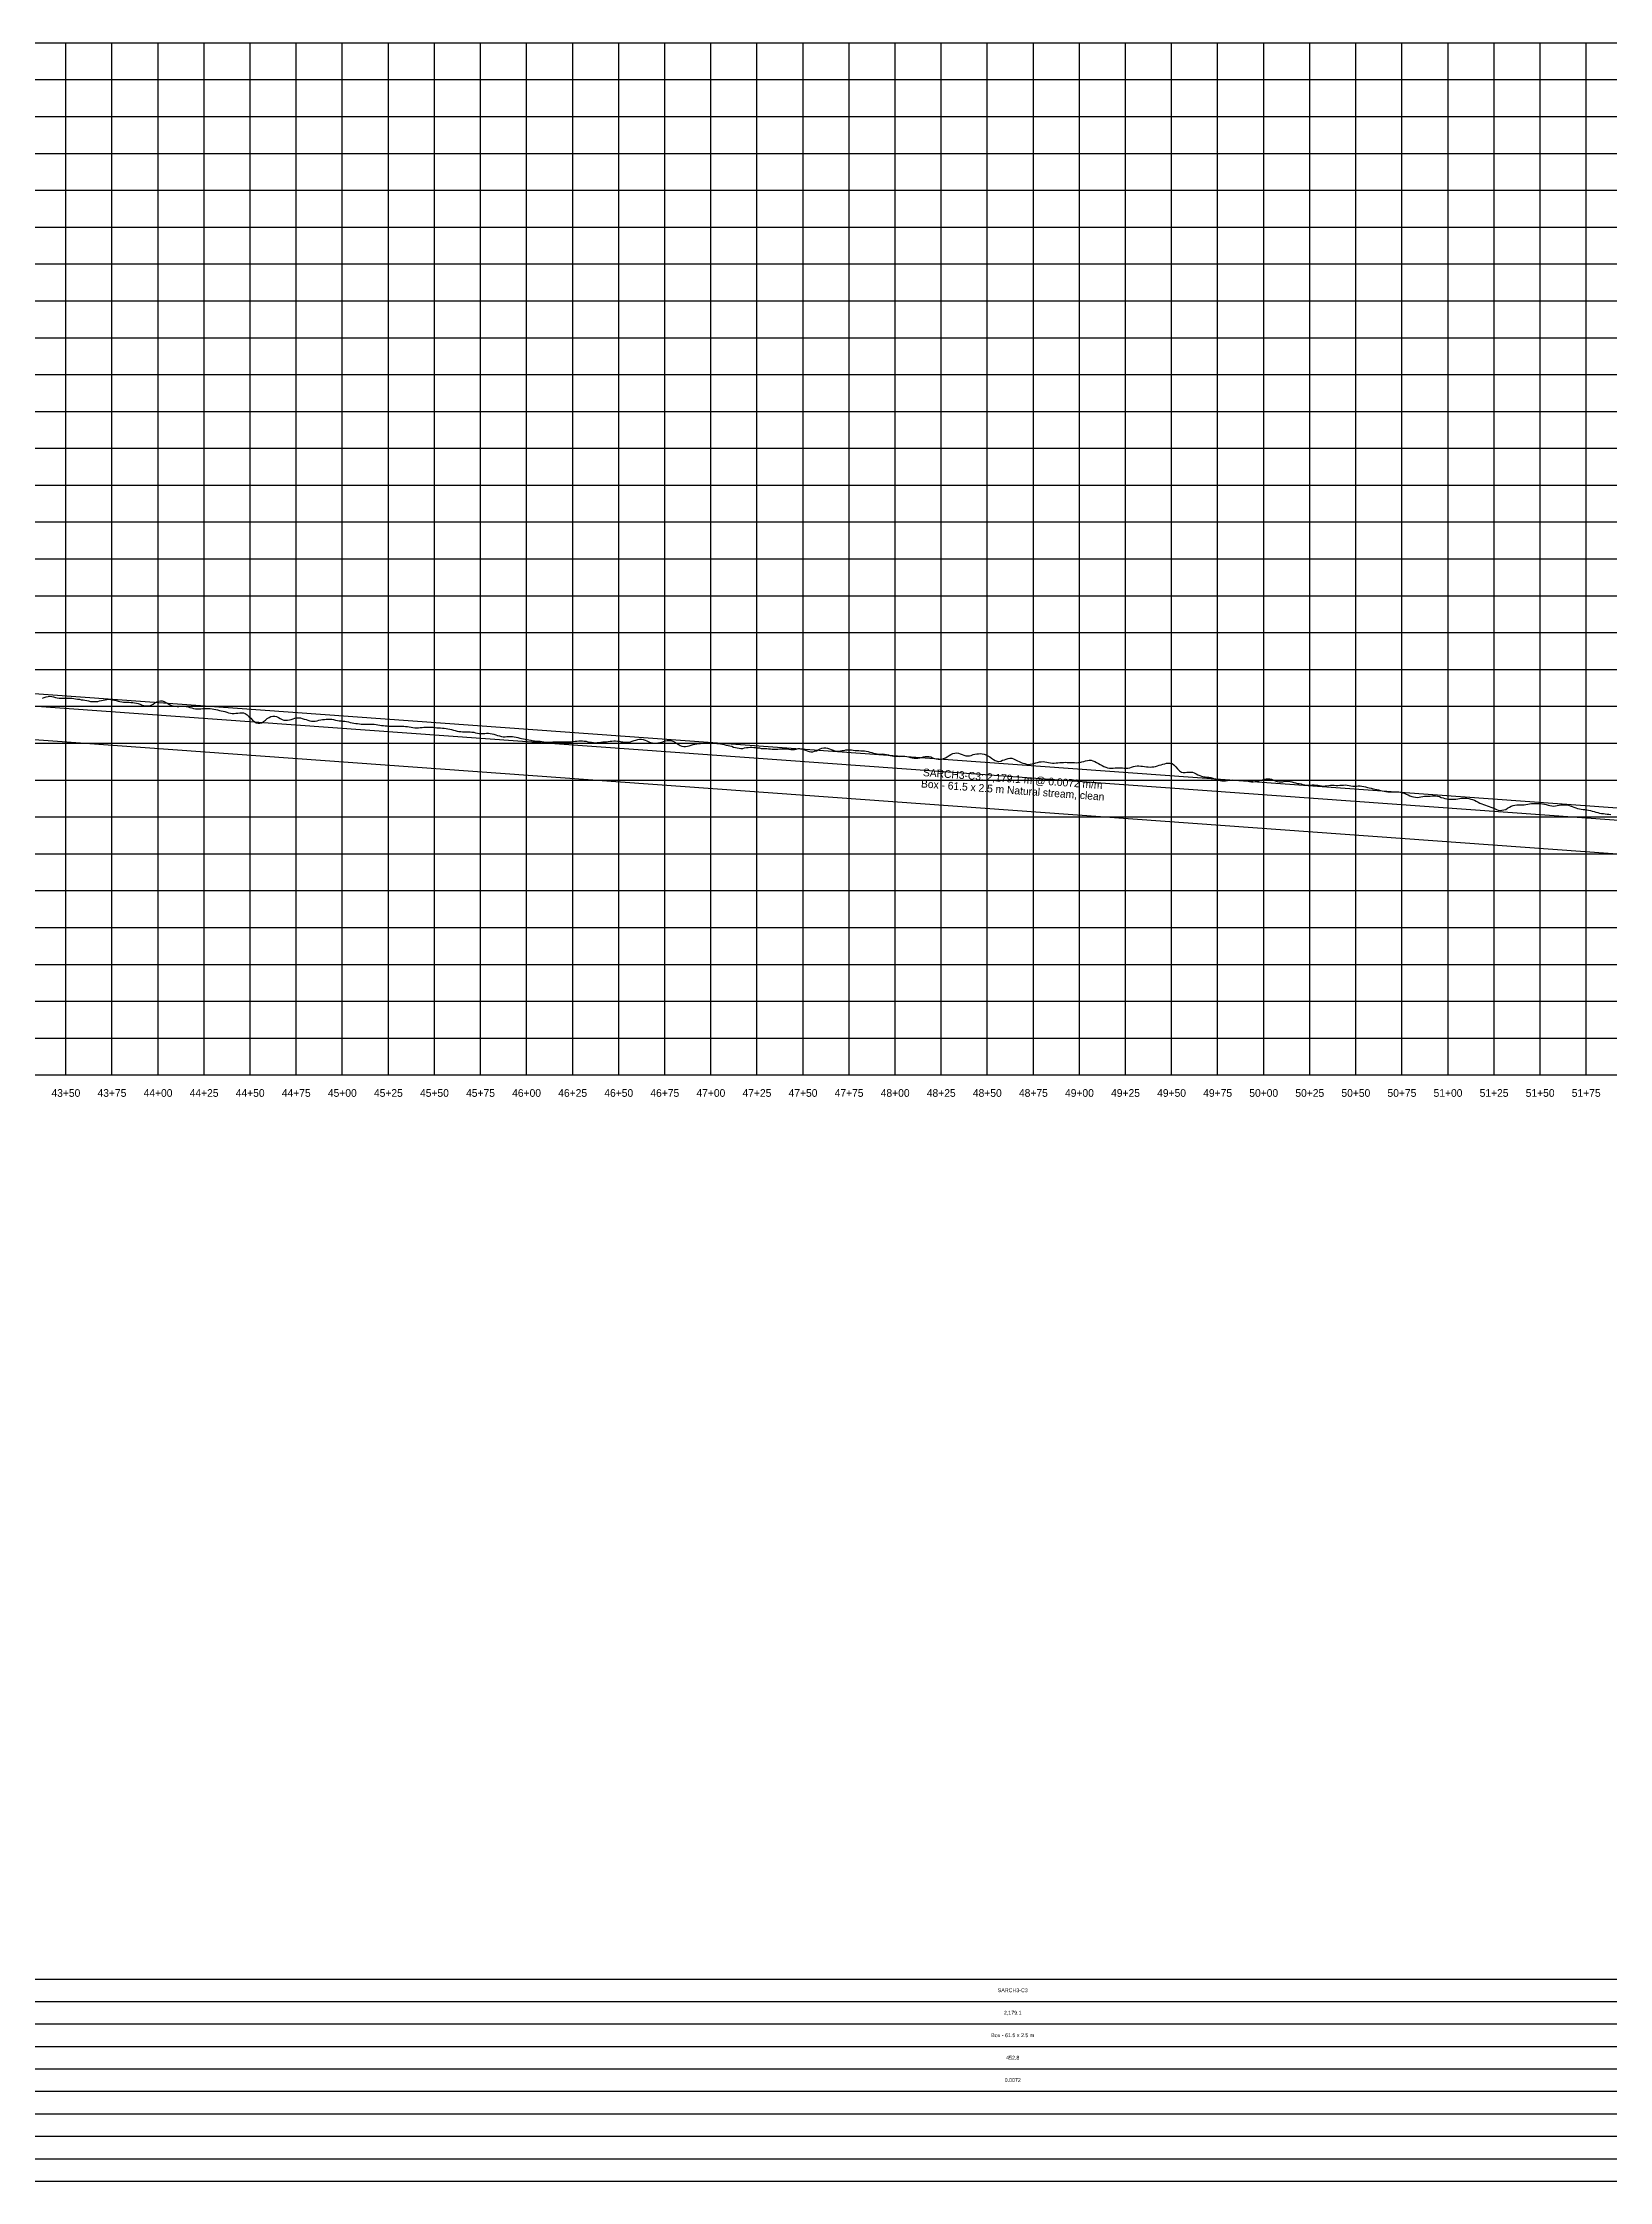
# Model space of a CAD drawing. Extents: x -64 to 6906, y -140 to 1027.
# Drawn here: x 4337 to 5187, y -140 to 1020 of the extents above; entities that cross this region are included whole.
import ezdxf
from ezdxf.enums import TextEntityAlignment as Align

# ---------------------------------------------------------------- set-up
doc = ezdxf.new("R2010")
doc.units = 0
for name, color, linetype in [('Annotation', 7, 'Continuous'), ('Annotation_Table', 254, 'Continuous'), ('Crown', 7, 'Continuous'), ('Grid', 254, 'Continuous'), ('Grid_Text', 7, 'Continuous'), ('Ground_Elevation', 3, 'Continuous'), ('Hydraulic_Grade', 5, 'Continuous'), ('Invert', 7, 'Continuous')]:
    doc.layers.add(name, color=color, linetype=linetype)

msp = doc.modelspace()

# ---------------------------------------------------------------- linework, layer by layer
at = {"layer": 'Annotation_Table', "color": 254}
for points in [[(-25, -30.5), (6874.9, -30.5)], [(-25, -42.7), (6874.9, -42.7)], [(-25, -54.9), (6874.9, -54.9)], [(-25, -67.1), (6874.9, -67.1)], [(-25, -79.2), (6874.9, -79.2)], [(-25, -91.4), (6874.9, -91.4)], [(-25, -103.6), (6874.9, -103.6)], [(-25, -115.8), (6874.9, -115.8)], [(-25, -128), (6874.9, -128)], [(-25, -140.2), (6874.9, -140.2)]]:
    msp.add_lwpolyline(points, dxfattribs=at)
at = {"layer": 'Crown', "color": 0}
msp.add_lwpolyline([(3774.2, 707.3), (5953.3, 549.9)], dxfattribs=at)
at = {"layer": 'Grid', "color": 254}
for points in [[(-25, 1020), (6875, 1020)], [(4350, 460), (4350, 1020)], [(4375, 460), (4375, 1020)], [(4400, 460), (4400, 1020)], [(4425, 460), (4425, 1020)], [(4450, 460), (4450, 1020)], [(4475, 460), (4475, 1020)], [(4500, 460), (4500, 1020)], [(4525, 460), (4525, 1020)], [(4550, 460), (4550, 1020)], [(4575, 460), (4575, 1020)], [(4600, 460), (4600, 1020)], [(4625, 460), (4625, 1020)], [(4650, 460), (4650, 1020)], [(4675, 460), (4675, 1020)], [(4700, 460), (4700, 1020)], [(4725, 460), (4725, 1020)], [(4750, 460), (4750, 1020)], [(4775, 460), (4775, 1020)], [(4800, 460), (4800, 1020)], [(4825, 460), (4825, 1020)], [(4850, 460), (4850, 1020)], [(4875, 460), (4875, 1020)], [(4900, 460), (4900, 1020)], [(4925, 460), (4925, 1020)], [(4950, 460), (4950, 1020)], [(4975, 460), (4975, 1020)], [(5000, 460), (5000, 1020)], [(5025, 460), (5025, 1020)], [(5050, 460), (5050, 1020)], [(5075, 460), (5075, 1020)], [(5100, 460), (5100, 1020)], [(5125, 460), (5125, 1020)], [(5150, 460), (5150, 1020)], [(5175, 460), (5175, 1020)], [(-25, 1000), (6875, 1000)], [(-25, 980), (6875, 980)], [(-25, 960), (6875, 960)], [(-25, 940), (6875, 940)], [(-25, 920), (6875, 920)], [(-25, 900), (6875, 900)], [(-25, 880), (6875, 880)], [(-25, 860), (6875, 860)], [(-25, 840), (6875, 840)], [(-25, 820), (6875, 820)], [(-25, 800), (6875, 800)], [(-25, 780), (6875, 780)], [(-25, 760), (6875, 760)], [(-25, 740), (6875, 740)], [(-25, 720), (6875, 720)], [(-25, 700), (6875, 700)], [(-25, 680), (6875, 680)], [(-25, 660), (6875, 660)], [(-25, 640), (6875, 640)], [(-25, 620), (6875, 620)], [(-25, 600), (6875, 600)], [(-25, 580), (6875, 580)], [(-25, 560), (6875, 560)], [(-25, 540), (6875, 540)], [(-25, 520), (6875, 520)], [(-25, 500), (6875, 500)], [(-25, 480), (6875, 480)], [(-25, 460), (6875, 460)]]:
    msp.add_lwpolyline(points, dxfattribs=at)
at = {"layer": 'Ground_Elevation', "color": 3}
msp.add_lwpolyline([(4337.3, 664.4), (4338.3, 664.8), (4339.3, 665.1), (4340.3, 665.4), (4341.3, 665.5), (4342.3, 665.4), (4343.3, 665.1), (4344.3, 664.8), (4345.3, 664.6), (4346.3, 664.5), (4347.3, 664.4), (4348.3, 664.5), (4349.3, 664.5), (4350.3, 664.5), (4351.3, 664.5), (4352.3, 664.5), (4353.3, 664.4), (4354.3, 664.3), (4355.3, 664.1), (4356.3, 663.9), (4357.3, 663.8), (4358.3, 663.6), (4359.3, 663.5), (4360.3, 663.3), (4361.3, 663.1), (4362.3, 662.9), (4363.3, 662.7), (4364.3, 662.6), (4365.3, 662.6), (4366.3, 662.6), (4367.3, 662.7), (4368.3, 662.9), (4369.3, 663.2), (4370.3, 663.4), (4371.3, 663.6), (4372.3, 663.7), (4373.3, 663.8), (4374.3, 663.7), (4375.3, 663.6), (4376.3, 663.3), (4377.3, 663.1), (4378.3, 662.8), (4379.3, 662.6), (4380.3, 662.4), (4381.3, 662.3), (4382.3, 662.2), (4383.3, 662.2), (4384.3, 662.2), (4385.3, 662.1), (4386.3, 662.1), (4387.3, 661.9), (4388.3, 661.7), (4389.3, 661.5), (4390.3, 661.1), (4391.3, 660.7), (4392.3, 660.4), (4393.3, 660.2), (4394.3, 660.2), (4395.3, 660.3), (4396.3, 660.7), (4397.3, 661.2), (4398.3, 661.8), (4399.3, 662.4), (4400.3, 662.8), (4401.3, 663), (4402.3, 662.9), (4403.3, 662.6), (4404.3, 662.1), (4405.3, 661.5), (4406.3, 661), (4407.3, 660.5), (4408.3, 660.2), (4409.3, 660), (4410.3, 659.9), (4411.3, 659.9), (4412.3, 660), (4413.3, 660), (4414.3, 660), (4415.3, 659.9), (4416.3, 659.7), (4417.3, 659.4), (4418.3, 659.1), (4419.3, 658.9), (4420.3, 658.7), (4421.3, 658.7), (4422.3, 658.7), (4423.3, 658.7), (4424.3, 658.8), (4425.3, 658.8), (4426.3, 658.9), (4427.3, 658.9), (4428.3, 658.8), (4429.3, 658.7), (4430.3, 658.5), (4431.3, 658.2), (4432.3, 658), (4433.3, 657.8), (4434.3, 657.6), (4435.3, 657.4), (4436.3, 657.2), (4437.3, 656.9), (4438.3, 656.5), (4439.3, 656.3), (4440.3, 656.1), (4441.3, 656.1), (4442.3, 656.2), (4443.3, 656.3), (4444.3, 656.4), (4445.3, 656.5), (4446.3, 656.4), (4447.3, 656.1), (4448.3, 655.4), (4449.3, 654.5), (4450.3, 653.5), (4451.3, 652.5), (4452.3, 651.7), (4453.3, 651.1), (4454.3, 650.8), (4455.3, 650.8), (4456.3, 651.1), (4457.3, 651.8), (4458.3, 652.5), (4459.3, 653.3), (4460.3, 654), (4461.3, 654.5), (4462.3, 654.7), (4463.3, 654.6), (4464.3, 654.4), (4465.3, 653.9), (4466.3, 653.3), (4467.3, 652.8), (4468.3, 652.5), (4469.3, 652.4), (4470.3, 652.4), (4471.3, 652.6), (4472.3, 652.9), (4473.3, 653.2), (4474.3, 653.5), (4475.3, 653.7), (4476.3, 653.7), (4477.3, 653.7), (4478.3, 653.4), (4479.3, 653.1), (4480.3, 652.8), (4481.3, 652.5), (4482.3, 652.2), (4483.3, 652), (4484.3, 652), (4485.3, 652), (4486.3, 652.2), (4487.3, 652.4), (4488.3, 652.6), (4489.3, 652.8), (4490.3, 652.9), (4491.3, 653), (4492.3, 653.1), (4493.3, 653.1), (4494.3, 653), (4495.3, 652.8), (4496.3, 652.5), (4497.3, 652.3), (4498.3, 652.2), (4499.3, 652.1), (4500.3, 652), (4501.3, 651.9), (4502.3, 651.7), (4503.3, 651.5), (4504.3, 651.2), (4505.3, 651), (4506.3, 650.9), (4507.3, 650.7), (4508.3, 650.6), (4509.3, 650.5), (4510.3, 650.4), (4511.3, 650.3), (4512.3, 650.3), (4513.3, 650.3), (4514.3, 650.3), (4515.3, 650.4), (4516.3, 650.4), (4517.3, 650.3), (4518.3, 650.1), (4519.3, 650), (4520.3, 649.8), (4521.3, 649.6), (4522.3, 649.5), (4523.3, 649.4), (4524.3, 649.4), (4525.3, 649.3), (4526.3, 649.3), (4527.3, 649.3), (4528.3, 649.2), (4529.3, 649.3), (4530.3, 649.3), (4531.3, 649.3), (4532.3, 649.2), (4533.3, 649.2), (4534.3, 649.1), (4535.3, 649), (4536.3, 648.8), (4537.3, 648.6), (4538.3, 648.5), (4539.3, 648.4), (4540.3, 648.4), (4541.3, 648.4), (4542.3, 648.5), (4543.3, 648.5), (4544.3, 648.6), (4545.3, 648.6), (4546.3, 648.7), (4547.3, 648.7), (4548.3, 648.6), (4549.3, 648.6), (4550.3, 648.5), (4551.3, 648.4), (4552.3, 648.4), (4553.3, 648.3), (4554.3, 648.2), (4555.3, 648.1), (4556.3, 648), (4557.3, 647.8), (4558.3, 647.6), (4559.3, 647.4), (4560.3, 647.1), (4561.3, 646.8), (4562.3, 646.6), (4563.3, 646.4), (4564.3, 646.3), (4565.3, 646.2), (4566.3, 646.2), (4567.3, 646.2), (4568.3, 646.2), (4569.3, 646.1), (4570.3, 646), (4571.3, 645.9), (4572.3, 645.7), (4573.3, 645.5), (4574.3, 645.3), (4575.3, 645.2), (4576.3, 645.2), (4577.3, 645.3), (4578.3, 645.4), (4579.3, 645.4), (4580.3, 645.2), (4581.3, 645), (4582.3, 644.8), (4583.3, 644.5), (4584.3, 644.2), (4585.3, 643.9), (4586.3, 643.6), (4587.3, 643.5), (4588.3, 643.5), (4589.3, 643.6), (4590.3, 643.7), (4591.3, 643.7), (4592.3, 643.6), (4593.3, 643.5), (4594.3, 643.2), (4595.3, 643), (4596.3, 642.7), (4597.3, 642.5), (4598.3, 642.3), (4599.3, 642.2), (4600.3, 642), (4601.3, 641.8), (4602.3, 641.6), (4603.3, 641.3), (4604.3, 641.2), (4605.3, 641.1), (4606.3, 641.1), (4607.3, 641), (4608.3, 640.9), (4609.3, 640.8), (4610.3, 640.6), (4611.3, 640.6), (4612.3, 640.5), (4613.3, 640.6), (4614.3, 640.7), (4615.3, 640.7), (4616.3, 640.7), (4617.3, 640.7), (4618.3, 640.7), (4619.3, 640.7), (4620.3, 640.7), (4621.3, 640.7), (4622.3, 640.7), (4623.3, 640.8), (4624.3, 640.8), (4625.3, 640.9), (4626.3, 641), (4627.3, 641.1), (4628.3, 641.2), (4629.3, 641.2), (4630.3, 641.2), (4631.3, 641.1), (4632.3, 641), (4633.3, 640.8), (4634.3, 640.6), (4635.3, 640.5), (4636.3, 640.3), (4637.3, 640.2), (4638.3, 640.3), (4639.3, 640.4), (4640.3, 640.5), (4641.3, 640.7), (4642.3, 640.8), (4643.3, 640.8), (4644.3, 640.9), (4645.3, 641), (4646.3, 641.1), (4647.3, 641.2), (4648.3, 641.2), (4649.3, 641.1), (4650.3, 641), (4651.3, 640.8), (4652.3, 640.7), (4653.3, 640.6), (4654.3, 640.6), (4655.3, 640.6), (4656.3, 640.7), (4657.3, 641), (4658.3, 641.4), (4659.3, 641.7), (4660.3, 642), (4661.3, 642.2), (4662.3, 642.2), (4663.3, 642), (4664.3, 641.6), (4665.3, 641.2), (4666.3, 640.7), (4667.3, 640.3), (4668.3, 640.1), (4669.3, 640), (4670.3, 640), (4671.3, 640.1), (4672.3, 640.3), (4673.3, 640.6), (4674.3, 640.9), (4675.3, 641.2), (4676.3, 641.4), (4677.3, 641.5), (4678.3, 641.4), (4679.3, 641.1), (4680.3, 640.7), (4681.3, 640), (4682.3, 639.4), (4683.3, 638.8), (4684.3, 638.4), (4685.3, 638.2), (4686.3, 638.2), (4687.3, 638.4), (4688.3, 638.6), (4689.3, 638.9), (4690.3, 639.2), (4691.3, 639.5), (4692.3, 639.7), (4693.3, 639.8), (4694.3, 639.9), (4695.3, 640), (4696.3, 640.1), (4697.3, 640.2), (4698.3, 640.2), (4699.3, 640.1), (4700.3, 640.1), (4701.3, 640.1), (4702.3, 640), (4703.3, 639.9), (4704.3, 639.8), (4705.3, 639.6), (4706.3, 639.4), (4707.3, 639.2), (4708.3, 639), (4709.3, 638.8), (4710.3, 638.6), (4711.3, 638.3), (4712.3, 637.9), (4713.3, 637.6), (4714.3, 637.4), (4715.3, 637.3), (4716.3, 637.2), (4717.3, 637.2), (4718.3, 637.4), (4719.3, 637.6), (4720.3, 637.7), (4721.3, 637.8), (4722.3, 637.8), (4723.3, 637.7), (4724.3, 637.6), (4725.3, 637.5), (4726.3, 637.4), (4727.3, 637.2), (4728.3, 637.1), (4729.3, 637.1), (4730.3, 637.1), (4731.3, 637), (4732.3, 636.9), (4733.3, 636.8), (4734.3, 636.7), (4735.3, 636.7), (4736.3, 636.8), (4737.3, 636.9), (4738.3, 637), (4739.3, 637), (4740.3, 637), (4741.3, 636.9), (4742.3, 636.7), (4743.3, 636.6), (4744.3, 636.5), (4745.3, 636.6), (4746.3, 636.8), (4747.3, 637.1), (4748.3, 637.1), (4749.3, 636.9), (4750.3, 636.6), (4751.3, 636.2), (4752.3, 635.8), (4753.3, 635.5), (4754.3, 635.3), (4755.3, 635.3), (4756.3, 635.6), (4757.3, 635.9), (4758.3, 636.4), (4759.3, 636.9), (4760.3, 637.3), (4761.3, 637.5), (4762.3, 637.5), (4763.3, 637.3), (4764.3, 637), (4765.3, 636.6), (4766.3, 636.2), (4767.3, 635.9), (4768.3, 635.7), (4769.3, 635.7), (4770.3, 635.8), (4771.3, 636), (4772.3, 636.1), (4773.3, 636.3), (4774.3, 636.4), (4775.3, 636.3), (4776.3, 636.3), (4777.3, 636.2), (4778.3, 636.1), (4779.3, 636), (4780.3, 636), (4781.3, 635.9), (4782.3, 635.9), (4783.3, 635.8), (4784.3, 635.7), (4785.3, 635.5), (4786.3, 635.2), (4787.3, 634.9), (4788.3, 634.6), (4789.3, 634.4), (4790.3, 634.2), (4791.3, 634.1), (4792.3, 634.1), (4793.3, 634.2), (4794.3, 634.1), (4795.3, 633.9), (4796.3, 633.7), (4797.3, 633.4), (4798.3, 633.2), (4799.3, 633), (4800.3, 632.9), (4801.3, 632.9), (4802.3, 632.8), (4803.3, 632.9), (4804.3, 633), (4805.3, 632.9), (4806.3, 632.8), (4807.3, 632.5), (4808.3, 632.3), (4809.3, 632.1), (4810.3, 631.9), (4811.3, 631.8), (4812.3, 631.9), (4813.3, 632), (4814.3, 632.2), (4815.3, 632.5), (4816.3, 632.7), (4817.3, 632.8), (4818.3, 632.7), (4819.3, 632.5), (4820.3, 632.1), (4821.3, 631.7), (4822.3, 631.5), (4823.3, 631.3), (4824.3, 631.3), (4825.3, 631.4), (4826.3, 631.6), (4827.3, 632.1), (4828.3, 632.6), (4829.3, 633.3), (4830.3, 633.9), (4831.3, 634.4), (4832.3, 634.6), (4833.3, 634.7), (4834.3, 634.5), (4835.3, 634.3), (4836.3, 633.9), (4837.3, 633.5), (4838.3, 633.2), (4839.3, 633.1), (4840.3, 633.2), (4841.3, 633.4), (4842.3, 633.8), (4843.3, 634), (4844.3, 634.2), (4845.3, 634.3), (4846.3, 634.4), (4847.3, 634.3), (4848.3, 634.1), (4849.3, 633.7), (4850.3, 633.2), (4851.3, 632.6), (4852.3, 631.9), (4853.3, 631.1), (4854.3, 630.6), (4855.3, 630.2), (4856.3, 630.1), (4857.3, 630.3), (4858.3, 630.7), (4859.3, 631), (4860.3, 631.4), (4861.3, 631.7), (4862.3, 631.9), (4863.3, 631.8), (4864.3, 631.5), (4865.3, 631), (4866.3, 630.5), (4867.3, 630.1), (4868.3, 629.6), (4869.3, 629.2), (4870.3, 628.9), (4871.3, 628.6), (4872.3, 628.5), (4873.3, 628.6), (4874.3, 628.8), (4875.3, 629), (4876.3, 629.3), (4877.3, 629.6), (4878.3, 629.8), (4879.3, 629.9), (4880.3, 630), (4881.3, 629.9), (4882.3, 629.7), (4883.3, 629.5), (4884.3, 629.3), (4885.3, 629.2), (4886.3, 629.2), (4887.3, 629.3), (4888.3, 629.4), (4889.3, 629.5), (4890.3, 629.6), (4891.3, 629.6), (4892.3, 629.7), (4893.3, 629.6), (4894.3, 629.6), (4895.3, 629.5), (4896.3, 629.5), (4897.3, 629.5), (4898.3, 629.4), (4899.3, 629.5), (4900.3, 629.6), (4901.3, 629.9), (4902.3, 630.1), (4903.3, 630.4), (4904.3, 630.6), (4905.3, 630.8), (4906.3, 630.7), (4907.3, 630.4), (4908.3, 630.1), (4909.3, 629.6), (4910.3, 629), (4911.3, 628.5), (4912.3, 627.9), (4913.3, 627.3), (4914.3, 626.9), (4915.3, 626.6), (4916.3, 626.4), (4917.3, 626.4), (4918.3, 626.5), (4919.3, 626.7), (4920.3, 626.7), (4921.3, 626.7), (4922.3, 626.6), (4923.3, 626.6), (4924.3, 626.5), (4925.3, 626.4), (4926.3, 626.5), (4927.3, 626.7), (4928.3, 627), (4929.3, 627.3), (4930.3, 627.6), (4931.3, 627.7), (4932.3, 627.7), (4933.3, 627.6), (4934.3, 627.5), (4935.3, 627.4), (4936.3, 627.2), (4937.3, 627.1), (4938.3, 627), (4939.3, 627.1), (4940.3, 627.2), (4941.3, 627.4), (4942.3, 627.7), (4943.3, 628), (4944.3, 628.3), (4945.3, 628.6), (4946.3, 628.8), (4947.3, 629.1), (4948.3, 629.2), (4949.3, 629.2), (4950.3, 628.9), (4951.3, 628.2), (4952.3, 627.2), (4953.3, 626), (4954.3, 625), (4955.3, 624.3), (4956.3, 624), (4957.3, 624), (4958.3, 624.2), (4959.3, 624.3), (4960.3, 624.3), (4961.3, 624.2), (4962.3, 623.9), (4963.3, 623.4), (4964.3, 622.9), (4965.3, 622.4), (4966.3, 622.1), (4967.3, 621.8), (4968.3, 621.7), (4969.3, 621.6), (4970.3, 621.5), (4971.3, 621.3), (4972.3, 621), (4973.3, 620.7), (4974.3, 620.2), (4975.3, 619.9), (4976.3, 619.7), (4977.3, 619.5), (4978.3, 619.5), (4979.3, 619.6), (4980.3, 619.8), (4981.3, 619.9), (4982.3, 620), (4983.3, 620.1), (4984.3, 620), (4985.3, 620), (4986.3, 620), (4987.3, 620), (4988.3, 620), (4989.3, 619.9), (4990.3, 619.7), (4991.3, 619.5), (4992.3, 619.2), (4993.3, 619.1), (4994.3, 619.1), (4995.3, 619.2), (4996.3, 619.4), (4997.3, 619.6), (4998.3, 619.9), (4999.3, 620.2), (5000.3, 620.4), (5001.3, 620.6), (5002.3, 620.7), (5003.3, 620.7), (5004.3, 620.4), (5005.3, 620), (5006.3, 619.6), (5007.3, 619.2), (5008.3, 619), (5009.3, 619), (5010.3, 619.1), (5011.3, 619.3), (5012.3, 619.4), (5013.3, 619.4), (5014.3, 619.2), (5015.3, 619), (5016.3, 618.7), (5017.3, 618.4), (5018.3, 618.2), (5019.3, 618.1), (5020.3, 617.9), (5021.3, 617.6), (5022.3, 617.4), (5023.3, 617.2), (5024.3, 617.2), (5025.3, 617.2), (5026.3, 617.4), (5027.3, 617.4), (5028.3, 617.3), (5029.3, 617.2), (5030.3, 617), (5031.3, 616.8), (5032.3, 616.7), (5033.3, 616.8), (5034.3, 616.9), (5035.3, 617.1), (5036.3, 617.2), (5037.3, 617.2), (5038.3, 617.2), (5039.3, 617.1), (5040.3, 617.1), (5041.3, 617.2), (5042.3, 617.2), (5043.3, 617.3), (5044.3, 617.4), (5045.3, 617.3), (5046.3, 617.1), (5047.3, 616.9), (5048.3, 616.7), (5049.3, 616.6), (5050.3, 616.7), (5051.3, 616.8), (5052.3, 616.8), (5053.3, 616.7), (5054.3, 616.5), (5055.3, 616.3), (5056.3, 616), (5057.3, 615.7), (5058.3, 615.5), (5059.3, 615.3), (5060.3, 615.1), (5061.3, 614.9), (5062.3, 614.7), (5063.3, 614.4), (5064.3, 614.1), (5065.3, 613.9), (5066.3, 613.7), (5067.3, 613.6), (5068.3, 613.6), (5069.3, 613.6), (5070.3, 613.6), (5071.3, 613.6), (5072.3, 613.6), (5073.3, 613.6), (5074.3, 613.4), (5075.3, 613.1), (5076.3, 612.8), (5077.3, 612.4), (5078.3, 611.9), (5079.3, 611.5), (5080.3, 611.1), (5081.3, 610.8), (5082.3, 610.7), (5083.3, 610.6), (5084.3, 610.7), (5085.3, 610.9), (5086.3, 611.1), (5087.3, 611.2), (5088.3, 611.2), (5089.3, 611.3), (5090.3, 611.3), (5091.3, 611.4), (5092.3, 611.4), (5093.3, 611.4), (5094.3, 611.2), (5095.3, 611), (5096.3, 610.6), (5097.3, 610.3), (5098.3, 610), (5099.3, 609.8), (5100.3, 609.7), (5101.3, 609.6), (5102.3, 609.6), (5103.3, 609.6), (5104.3, 609.7), (5105.3, 609.8), (5106.3, 609.9), (5107.3, 610.1), (5108.3, 610.2), (5109.3, 610.2), (5110.3, 610.1), (5111.3, 610), (5112.3, 609.7), (5113.3, 609.4), (5114.3, 609), (5115.3, 608.5), (5116.3, 608), (5117.3, 607.5), (5118.3, 607.1), (5119.3, 606.7), (5120.3, 606.3), (5121.3, 606), (5122.3, 605.7), (5123.3, 605.3), (5124.3, 604.9), (5125.3, 604.5), (5126.3, 604), (5127.3, 603.7), (5128.3, 603.5), (5129.3, 603.6), (5130.3, 603.8), (5131.3, 604.1), (5132.3, 604.7), (5133.3, 605.3), (5134.3, 605.8), (5135.3, 606.2), (5136.3, 606.4), (5137.3, 606.5), (5138.3, 606.5), (5139.3, 606.5), (5140.3, 606.6), (5141.3, 606.6), (5142.3, 606.7), (5143.3, 606.9), (5144.3, 607.1), (5145.3, 607.3), (5146.3, 607.3), (5147.3, 607.3), (5148.3, 607.3), (5149.3, 607.3), (5150.3, 607.2), (5151.3, 607.1), (5152.3, 606.9), (5153.3, 606.7), (5154.3, 606.4), (5155.3, 606.2), (5156.3, 606), (5157.3, 605.9), (5158.3, 606), (5159.3, 606.2), (5160.3, 606.4), (5161.3, 606.5), (5162.3, 606.6), (5163.3, 606.6), (5164.3, 606.5), (5165.3, 606.3), (5166.3, 606), (5167.3, 605.7), (5168.3, 605.3), (5169.3, 604.9), (5170.3, 604.6), (5171.3, 604.4), (5172.3, 604.2), (5173.3, 604.1), (5174.3, 604), (5175.3, 603.8), (5176.3, 603.7), (5177.3, 603.5), (5178.3, 603.2), (5179.3, 602.9), (5180.3, 602.6), (5181.3, 602.3), (5182.3, 602.1), (5183.3, 601.9), (5184.3, 601.8), (5185.3, 601.7), (5186.3, 601.5), (5187.3, 601.4), (5188.3, 601.3)], dxfattribs=at)
at = {"layer": 'Hydraulic_Grade', "color": 5}
msp.add_lwpolyline([(3774.2, 700.4), (5953.3, 543.5)], dxfattribs=at)
at = {"layer": 'Invert', "color": 0}
msp.add_lwpolyline([(3774.2, 682.3), (5953.3, 524.9)], dxfattribs=at)

# ---------------------------------------------------------------- texts
at = {"layer": 'Annotation', "color": 0}
for s, p in [('Box - 61.5 x 2.5 m Natural stream, clean', (4863.8, 614.5)), ('SARCH3-C3: 2,179.1 m @ 0.0072 m/m', (4863.8, 620.7))]:
    msp.add_text(s, height=4.167, rotation=355.8683, dxfattribs=at).set_placement(p, align=Align.MIDDLE_CENTER)
at = {"layer": 'Annotation_Table', "color": 0}
for s, height, p in [('SARCH3-C3', 2.08, (4863.8, -36.6)), ('2,179.1', 2.08, (4863.8, -48.8)), ('Box - 61.5 x 2.5 m', 2.083, (4863.8, -61)), ('452.8', 2.08, (4863.8, -73.2)), ('0.0072', 2.08, (4863.8, -85.3))]:
    msp.add_text(s, height=height, dxfattribs=at).set_placement(p, align=Align.MIDDLE_CENTER)
at = {"layer": 'Grid_Text', "color": 0}
for s, p in [('43+50', (4350, 452.3)), ('43+75', (4375, 452.3)), ('44+00', (4400, 452.3)), ('44+25', (4425, 452.3)), ('44+50', (4450, 452.3)), ('44+75', (4475, 452.3)), ('45+00', (4500, 452.3)), ('45+25', (4525, 452.3)), ('45+50', (4550, 452.3)), ('45+75', (4575, 452.3)), ('46+00', (4600, 452.3)), ('46+25', (4625, 452.3)), ('46+50', (4650, 452.3)), ('46+75', (4675, 452.3)), ('47+00', (4700, 452.3)), ('47+25', (4725, 452.3)), ('47+50', (4750, 452.3)), ('47+75', (4775, 452.3)), ('48+00', (4800, 452.3)), ('48+25', (4825, 452.3)), ('48+50', (4850, 452.3)), ('48+75', (4875, 452.3)), ('49+00', (4900, 452.3)), ('49+25', (4925, 452.3)), ('49+50', (4950, 452.3)), ('49+75', (4975, 452.3)), ('50+00', (5000, 452.3)), ('50+25', (5025, 452.3)), ('50+50', (5050, 452.3)), ('50+75', (5075, 452.3)), ('51+00', (5100, 452.3)), ('51+25', (5125, 452.3)), ('51+50', (5150, 452.3)), ('51+75', (5175, 452.3))]:
    msp.add_text(s, height=4.17, dxfattribs=at).set_placement(p, align=Align.TOP_CENTER)

doc.saveas('drawing.dxf')
